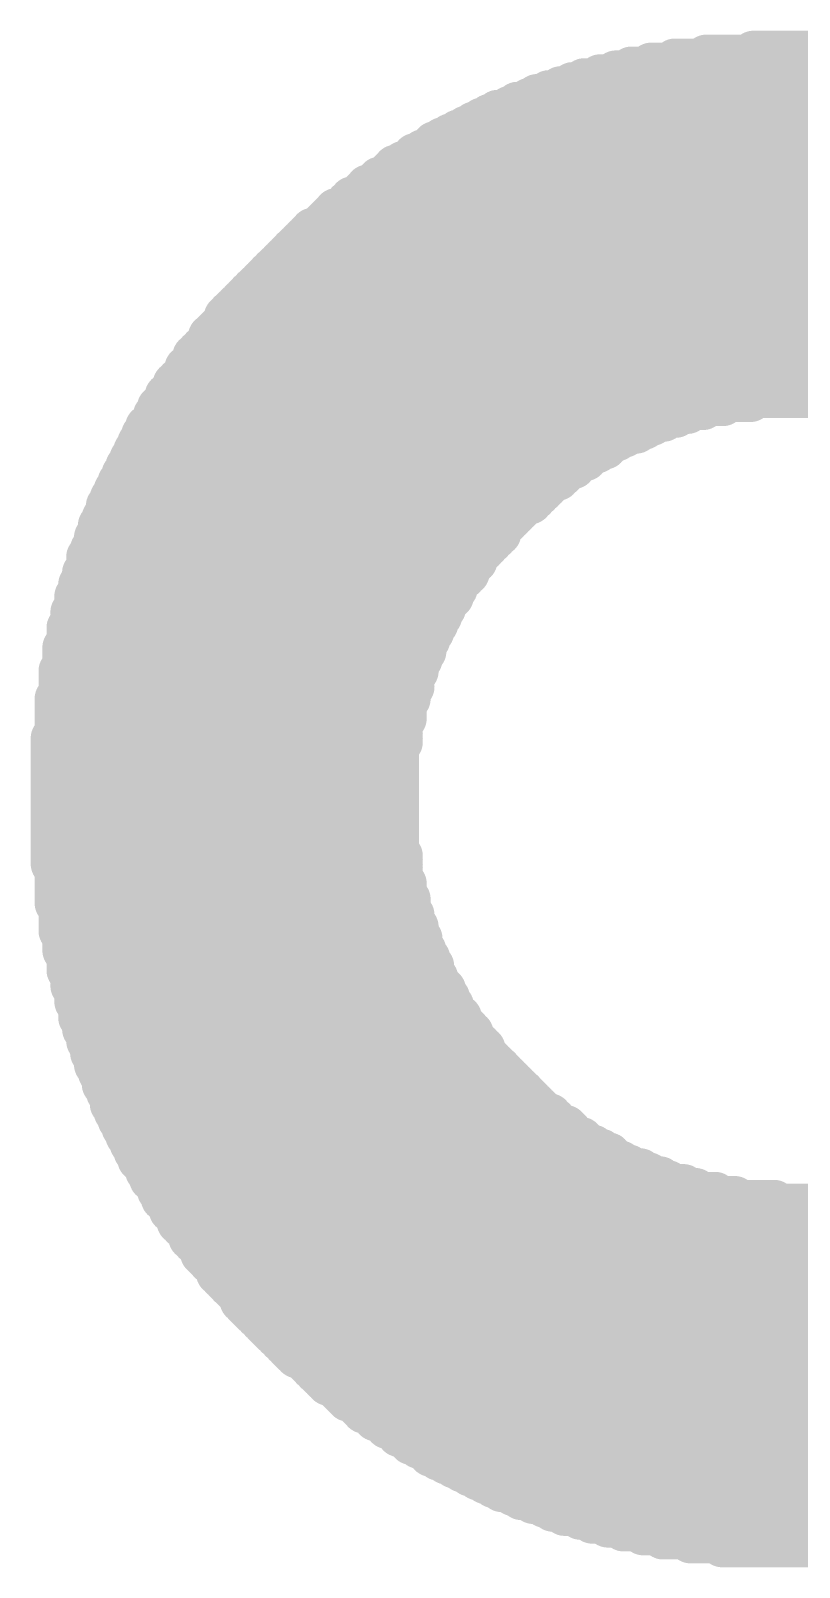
# Model space of a CAD drawing. Extents: x 97 to 206, y 100 to 175.
# Drawn here: x 153.201 to 154.054, y 163.494 to 165.199 of the extents above; entities that cross this region are included whole.
import ezdxf

# ---------------------------------------------------------------- set-up
doc = ezdxf.new("R2010")
doc.units = 0
doc.layers.get('0').update_dxf_attribs({"linetype": 'CONTINUOUS'})
doc.layers.add('SILK-TOP_PHO', color=9, linetype='CONTINUOUS')

# ---------------------------------------------------------------- blocks, each defined once
blk = doc.blocks.new('ROUND_117')
at = {"const_width": 0.02502}
blk.add_lwpolyline([(-0.01251, 0, 1), (0.01251, 0, 1)], format="xyb", close=True, dxfattribs=at)

msp = doc.modelspace()

# ---------------------------------------------------------------- linework, layer by layer
at = {"layer": 'SILK-TOP_PHO', "const_width": 0.050038}
for points in [[(153.95067, 165.169342), (154.156664, 165.169342)], [(154.002994, 165.17366), (154.10434, 165.17366)], [(153.85034, 165.151816), (154.257248, 165.151816)], [(153.867612, 165.156134), (154.239722, 165.156134)], [(153.889456, 165.160452), (154.217878, 165.160452)], [(153.915872, 165.165024), (154.191716, 165.165024)], [(153.789126, 165.13429), (154.318208, 165.13429)], [(153.802334, 165.138862), (154.305254, 165.138862)], [(153.815288, 165.14318), (154.287728, 165.14318)], [(153.832814, 165.147498), (154.27452, 165.147498)], [(153.74112, 165.117018), (154.366214, 165.117018)], [(153.754328, 165.121336), (154.35326, 165.121336)], [(153.762964, 165.125654), (154.34437, 165.125654)], [(153.776172, 165.129972), (154.331416, 165.129972)], [(153.70175, 165.099492), (154.405584, 165.099492)], [(153.71064, 165.10381), (154.396948, 165.10381)], [(153.719276, 165.108128), (154.388058, 165.108128)], [(153.732484, 165.112446), (154.375104, 165.112446)], [(153.666952, 165.081966), (154.440382, 165.081966)], [(153.675588, 165.086284), (154.431746, 165.086284)], [(153.684478, 165.090602), (154.42311, 165.090602)], [(153.693114, 165.095174), (154.41422, 165.095174)], [(153.645108, 165.069012), (154.462226, 165.069012)], [(153.649426, 165.07333), (154.457908, 165.07333)], [(153.658062, 165.077648), (154.449272, 165.077648)], [(153.614628, 165.051486), (154.49296, 165.051486)], [(153.623264, 165.055804), (154.48407, 165.055804)], [(153.627582, 165.060122), (154.479752, 165.060122)], [(153.636472, 165.06444), (154.471116, 165.06444)], [(153.588212, 165.03396), (154.519122, 165.03396)], [(153.597102, 165.038278), (154.510232, 165.038278)], [(153.60142, 165.042596), (154.505914, 165.042596)], [(153.605738, 165.047168), (154.497278, 165.047168)], [(153.566622, 165.016434), (154.540966, 165.016434)], [(153.57094, 165.020752), (154.536648, 165.020752)], [(153.575258, 165.025324), (154.532076, 165.025324)], [(153.583894, 165.029642), (154.52344, 165.029642)], [(153.540206, 164.999162), (154.567128, 164.999162)], [(153.549096, 165.00348), (154.558492, 165.00348)], [(153.553414, 165.007798), (154.55392, 165.007798)], [(153.557732, 165.012116), (154.549602, 165.012116)], [(153.522934, 164.981636), (154.584654, 164.981636)], [(153.527252, 164.985954), (154.580082, 164.985954)], [(153.53157, 164.990272), (154.575764, 164.990272)], [(153.535888, 164.99459), (154.571446, 164.99459)], [(153.50109, 164.96411), (154.606498, 164.96411)], [(153.505408, 164.968428), (154.601926, 164.968428)], [(153.509726, 164.972746), (154.597608, 164.972746)], [(153.514044, 164.977318), (154.59329, 164.977318)], [(153.483564, 164.946584), (154.62377, 164.946584)], [(153.487882, 164.950902), (154.619452, 164.950902)], [(153.4922, 164.955474), (154.615134, 164.955474)], [(153.496772, 164.959792), (154.610816, 164.959792)], [(153.466038, 164.929312), (154.641296, 164.929312)], [(153.470356, 164.93363), (154.636978, 164.93363)], [(153.474928, 164.937948), (154.63266, 164.937948)], [(153.479246, 164.942266), (154.628342, 164.942266)], [(153.448512, 164.911786), (154.658822, 164.911786)], [(153.453084, 164.916104), (154.654504, 164.916104)], [(153.457402, 164.920422), (154.649932, 164.920422)], [(153.46172, 164.92474), (154.645614, 164.92474)], [(153.435558, 164.898578), (154.671776, 164.898578)], [(153.439876, 164.902896), (154.667458, 164.902896)], [(153.444194, 164.907468), (154.66314, 164.907468)], [(153.418032, 164.881052), (154.684984, 164.881052)], [(153.42235, 164.885624), (154.684984, 164.885624)], [(153.426922, 164.889942), (154.680666, 164.889942)], [(153.43124, 164.89426), (154.676348, 164.89426)], [(153.405078, 164.86378), (154.70251, 164.86378)], [(153.409396, 164.868098), (154.698192, 164.868098)], [(153.413714, 164.872416), (154.69362, 164.872416)], [(153.418032, 164.876734), (154.689302, 164.876734)], [(153.39187, 164.846254), (154.715464, 164.846254)], [(153.396188, 164.850572), (154.711146, 164.850572)], [(153.400506, 164.859462), (154.706828, 164.859462)], [(153.400506, 164.85489), (154.706828, 164.85489)], [(153.378662, 164.828728), (154.728672, 164.828728)], [(153.383234, 164.837618), (154.724354, 164.837618)], [(153.383234, 164.833046), (154.724354, 164.833046)], [(153.387552, 164.841936), (154.719782, 164.841936)], [(153.365708, 164.811202), (154.741626, 164.811202)], [(153.370026, 164.815774), (154.737308, 164.815774)], [(153.374344, 164.82441), (154.73299, 164.82441)], [(153.374344, 164.820092), (154.73299, 164.820092)], [(153.3525, 164.79393), (154.754834, 164.79393)], [(153.357072, 164.798248), (154.750516, 164.798248)], [(153.36139, 164.806884), (154.746198, 164.806884)], [(153.36139, 164.802566), (154.746198, 164.802566)], [(153.343864, 164.780722), (153.947114, 164.780722)], [(153.343864, 164.776404), (153.929842, 164.776404)], [(153.348182, 164.78504), (153.968958, 164.78504)], [(153.3525, 164.789612), (153.999692, 164.789612)], [(153.330656, 164.758878), (153.881582, 164.758878)], [(153.335228, 164.763196), (153.890472, 164.763196)], [(153.339546, 164.772086), (153.916634, 164.772086)], [(153.339546, 164.767768), (153.903426, 164.767768)], [(153.32202, 164.741352), (153.842466, 164.741352)], [(153.326338, 164.750242), (153.859992, 164.750242)], [(153.326338, 164.745924), (153.851102, 164.745924)], [(153.330656, 164.75456), (153.872946, 164.75456)], [(153.313384, 164.72408), (153.816304, 164.72408)], [(153.317702, 164.732716), (153.829258, 164.732716)], [(153.317702, 164.728398), (153.820622, 164.728398)], [(153.32202, 164.737034), (153.838148, 164.737034)], [(153.308812, 164.71519), (153.803096, 164.71519)], [(153.308812, 164.710872), (153.79446, 164.710872)], [(153.313384, 164.719762), (153.807414, 164.719762)], [(153.300176, 164.697918), (153.776934, 164.697918)], [(153.300176, 164.693346), (153.772616, 164.693346)], [(153.304494, 164.706554), (153.790142, 164.706554)], [(153.304494, 164.702236), (153.78557, 164.702236)], [(153.29154, 164.680392), (153.759408, 164.680392)], [(153.29154, 164.676074), (153.75509, 164.676074)], [(153.295858, 164.689028), (153.768298, 164.689028)], [(153.295858, 164.68471), (153.763726, 164.68471)], [(153.28265, 164.658548), (153.733246, 164.658548)], [(153.287222, 164.671502), (153.746454, 164.671502)], [(153.287222, 164.667184), (153.741882, 164.667184)], [(153.287222, 164.662866), (153.737564, 164.662866)], [(153.278332, 164.649912), (153.72461, 164.649912)], [(153.278332, 164.64534), (153.720292, 164.64534)], [(153.278332, 164.641022), (153.720292, 164.641022)], [(153.28265, 164.65423), (153.728928, 164.65423)], [(153.269696, 164.623496), (153.702766, 164.623496)], [(153.274014, 164.636704), (153.71572, 164.636704)], [(153.274014, 164.632386), (153.711402, 164.632386)], [(153.274014, 164.628068), (153.707084, 164.628068)], [(153.265378, 164.61486), (153.693876, 164.61486)], [(153.265378, 164.610542), (153.693876, 164.610542)], [(153.265378, 164.606224), (153.689558, 164.606224)], [(153.269696, 164.619178), (153.698448, 164.619178)], [(153.260806, 164.597334), (153.68524, 164.597334)], [(153.260806, 164.593016), (153.680922, 164.593016)], [(153.260806, 164.588698), (153.676604, 164.588698)], [(153.265378, 164.601652), (153.68524, 164.601652)], [(153.25217, 164.571172), (153.667714, 164.571172)], [(153.256488, 164.58438), (153.672032, 164.58438)], [(153.256488, 164.580062), (153.672032, 164.580062)], [(153.256488, 164.57549), (153.667714, 164.57549)], [(153.247852, 164.553646), (153.65476, 164.553646)], [(153.25217, 164.566854), (153.663396, 164.566854)], [(153.25217, 164.562536), (153.659078, 164.562536)], [(153.25217, 164.558218), (153.659078, 164.558218)], [(153.247852, 164.549328), (153.65476, 164.549328)], [(153.247852, 164.54501), (153.650442, 164.54501)], [(153.247852, 164.540692), (153.650442, 164.540692)], [(153.243534, 164.536374), (153.64587, 164.536374)], [(153.243534, 164.531802), (153.64587, 164.531802)], [(153.243534, 164.527484), (153.641552, 164.527484)], [(153.243534, 164.523166), (153.641552, 164.523166)], [(153.238962, 164.51453), (153.637234, 164.51453)], [(153.238962, 164.510212), (153.637234, 164.510212)], [(153.238962, 164.50564), (153.632916, 164.50564)], [(153.243534, 164.518848), (153.637234, 164.518848)], [(153.234644, 164.488368), (153.628598, 164.488368)], [(153.238962, 164.501322), (153.632916, 164.501322)], [(153.238962, 164.497004), (153.628598, 164.497004)], [(153.238962, 164.492686), (153.628598, 164.492686)], [(153.234644, 164.483796), (153.624026, 164.483796)], [(153.234644, 164.479478), (153.624026, 164.479478)], [(153.234644, 164.47516), (153.624026, 164.47516)], [(153.234644, 164.470842), (153.624026, 164.470842)], [(153.230326, 164.457634), (153.619708, 164.457634)], [(153.230326, 164.453316), (153.61539, 164.453316)], [(153.234644, 164.466524), (153.619708, 164.466524)], [(153.234644, 164.461952), (153.619708, 164.461952)], [(153.230326, 164.448998), (153.61539, 164.448998)], [(153.230326, 164.44468), (153.61539, 164.44468)], [(153.230326, 164.440362), (153.61539, 164.440362)], [(153.230326, 164.43579), (153.61539, 164.43579)], [(153.230326, 164.431472), (153.611072, 164.431472)], [(153.230326, 164.427154), (153.611072, 164.427154)], [(153.230326, 164.422836), (153.611072, 164.422836)], [(153.230326, 164.418518), (153.611072, 164.418518)], [(153.226008, 164.413946), (153.611072, 164.413946)], [(153.226008, 164.409628), (153.611072, 164.409628)], [(153.226008, 164.40531), (153.606754, 164.40531)], [(153.226008, 164.400992), (153.606754, 164.400992)], [(153.226008, 164.396674), (153.606754, 164.396674)], [(153.226008, 164.392102), (153.606754, 164.392102)], [(153.226008, 164.387784), (153.606754, 164.387784)], [(153.226008, 164.383466), (153.606754, 164.383466)], [(153.226008, 164.379148), (153.606754, 164.379148)], [(153.226008, 164.37483), (153.606754, 164.37483)], [(153.226008, 164.370512), (153.606754, 164.370512)], [(153.226008, 164.36594), (153.606754, 164.36594)], [(153.226008, 164.361622), (153.606754, 164.361622)], [(153.226008, 164.357304), (153.606754, 164.357304)], [(153.226008, 164.352986), (153.606754, 164.352986)], [(153.226008, 164.348668), (153.606754, 164.348668)], [(153.226008, 164.344096), (153.606754, 164.344096)], [(153.226008, 164.339778), (153.606754, 164.339778)], [(153.226008, 164.33546), (153.606754, 164.33546)], [(153.226008, 164.331142), (153.606754, 164.331142)], [(153.226008, 164.326824), (153.606754, 164.326824)], [(153.226008, 164.322252), (153.606754, 164.322252)], [(153.226008, 164.317934), (153.606754, 164.317934)], [(153.226008, 164.313616), (153.606754, 164.313616)], [(153.226008, 164.309298), (153.606754, 164.309298)], [(153.226008, 164.30498), (153.606754, 164.30498)], [(153.226008, 164.300662), (153.606754, 164.300662)], [(153.226008, 164.29609), (153.606754, 164.29609)], [(153.226008, 164.291772), (153.606754, 164.291772)], [(153.226008, 164.287454), (153.606754, 164.287454)], [(153.226008, 164.283136), (153.611072, 164.283136)], [(153.226008, 164.278818), (153.611072, 164.278818)], [(153.226008, 164.274246), (153.611072, 164.274246)], [(153.230326, 164.269928), (153.611072, 164.269928)], [(153.230326, 164.26561), (153.611072, 164.26561)], [(153.230326, 164.261292), (153.611072, 164.261292)], [(153.230326, 164.256974), (153.611072, 164.256974)], [(153.230326, 164.252402), (153.61539, 164.252402)], [(153.230326, 164.248084), (153.61539, 164.248084)], [(153.230326, 164.243766), (153.61539, 164.243766)], [(153.230326, 164.239448), (153.61539, 164.239448)], [(153.230326, 164.23513), (153.619708, 164.23513)], [(153.230326, 164.230812), (153.619708, 164.230812)], [(153.234644, 164.22624), (153.619708, 164.22624)], [(153.234644, 164.221922), (153.619708, 164.221922)], [(153.234644, 164.217604), (153.624026, 164.217604)], [(153.234644, 164.213286), (153.624026, 164.213286)], [(153.234644, 164.208968), (153.624026, 164.208968)], [(153.234644, 164.204396), (153.628598, 164.204396)], [(153.234644, 164.200078), (153.628598, 164.200078)], [(153.238962, 164.19576), (153.628598, 164.19576)], [(153.238962, 164.191442), (153.632916, 164.191442)], [(153.238962, 164.187124), (153.632916, 164.187124)], [(153.238962, 164.182552), (153.632916, 164.182552)], [(153.238962, 164.178234), (153.637234, 164.178234)], [(153.243534, 164.173916), (153.637234, 164.173916)], [(153.243534, 164.169598), (153.641552, 164.169598)], [(153.243534, 164.16528), (153.641552, 164.16528)], [(153.243534, 164.160962), (153.64587, 164.160962)], [(153.243534, 164.15639), (153.64587, 164.15639)], [(153.247852, 164.152072), (153.64587, 164.152072)], [(153.247852, 164.147754), (153.650442, 164.147754)], [(153.247852, 164.143436), (153.650442, 164.143436)], [(153.247852, 164.139118), (153.65476, 164.139118)], [(153.25217, 164.134546), (153.659078, 164.134546)], [(153.25217, 164.130228), (153.659078, 164.130228)], [(153.25217, 164.12591), (153.663396, 164.12591)], [(153.25217, 164.121592), (153.663396, 164.121592)], [(153.256488, 164.117274), (153.667714, 164.117274)], [(153.256488, 164.112702), (153.667714, 164.112702)], [(153.256488, 164.108384), (153.672032, 164.108384)], [(153.256488, 164.104066), (153.676604, 164.104066)], [(153.260806, 164.099748), (153.676604, 164.099748)], [(153.260806, 164.09543), (153.680922, 164.09543)], [(153.260806, 164.091112), (153.68524, 164.091112)], [(153.265378, 164.08654), (153.689558, 164.08654)], [(153.265378, 164.082222), (153.689558, 164.082222)], [(153.265378, 164.077904), (153.693876, 164.077904)], [(153.269696, 164.073586), (153.698448, 164.073586)], [(153.269696, 164.069268), (153.702766, 164.069268)], [(153.269696, 164.064696), (153.702766, 164.064696)], [(153.274014, 164.060378), (153.707084, 164.060378)], [(153.274014, 164.05606), (153.711402, 164.05606)], [(153.274014, 164.051742), (153.71572, 164.051742)], [(153.278332, 164.047424), (153.720292, 164.047424)], [(153.278332, 164.042852), (153.72461, 164.042852)], [(153.28265, 164.038534), (153.728928, 164.038534)], [(153.28265, 164.034216), (153.733246, 164.034216)], [(153.28265, 164.029898), (153.737564, 164.029898)], [(153.287222, 164.02558), (153.741882, 164.02558)], [(153.287222, 164.021262), (153.746454, 164.021262)], [(153.29154, 164.01669), (153.750772, 164.01669)], [(153.29154, 164.012372), (153.75509, 164.012372)], [(153.29154, 164.008054), (153.759408, 164.008054)], [(153.295858, 164.003736), (153.763726, 164.003736)], [(153.295858, 163.999418), (153.768298, 163.999418)], [(153.300176, 163.994846), (153.776934, 163.994846)], [(153.300176, 163.990528), (153.781252, 163.990528)], [(153.304494, 163.98621), (153.78557, 163.98621)], [(153.304494, 163.981892), (153.79446, 163.981892)], [(153.308812, 163.977574), (153.798778, 163.977574)], [(153.308812, 163.973002), (153.803096, 163.973002)], [(153.313384, 163.968684), (153.811732, 163.968684)], [(153.313384, 163.964366), (153.816304, 163.964366)], [(153.317702, 163.960048), (153.82494, 163.960048)], [(153.317702, 163.95573), (153.833576, 163.95573)], [(153.32202, 163.951412), (153.842466, 163.951412)], [(153.32202, 163.94684), (153.846784, 163.94684)], [(153.326338, 163.942522), (153.85542, 163.942522)], [(153.330656, 163.938204), (153.86431, 163.938204)], [(153.330656, 163.933886), (153.877264, 163.933886)], [(153.335228, 163.929568), (153.886154, 163.929568)], [(153.335228, 163.924996), (153.899108, 163.924996)], [(153.339546, 163.920678), (153.907998, 163.920678)], [(153.343864, 163.91636), (153.92527, 163.91636)], [(153.343864, 163.912042), (153.938478, 163.912042)], [(153.348182, 163.907724), (153.960322, 163.907724)], [(153.348182, 163.903152), (153.982166, 163.903152)], [(153.3525, 163.898834), (154.025854, 163.898834)], [(153.357072, 163.894516), (154.750516, 163.894516)], [(153.357072, 163.890198), (154.750516, 163.890198)], [(153.36139, 163.88588), (154.746198, 163.88588)], [(153.365708, 163.881562), (154.741626, 163.881562)], [(153.365708, 163.87699), (154.741626, 163.87699)], [(153.370026, 163.872672), (154.737308, 163.872672)], [(153.374344, 163.868354), (154.73299, 163.868354)], [(153.378662, 163.864036), (154.728672, 163.864036)], [(153.378662, 163.859718), (154.728672, 163.859718)], [(153.383234, 163.855146), (154.724354, 163.855146)], [(153.387552, 163.850828), (154.719782, 163.850828)], [(153.39187, 163.84651), (154.715464, 163.84651)], [(153.39187, 163.842192), (154.715464, 163.842192)], [(153.396188, 163.837874), (154.711146, 163.837874)], [(153.400506, 163.833302), (154.706828, 163.833302)], [(153.405078, 163.828984), (154.70251, 163.828984)], [(153.409396, 163.824666), (154.698192, 163.824666)], [(153.409396, 163.820348), (154.698192, 163.820348)], [(153.413714, 163.81603), (154.69362, 163.81603)], [(153.418032, 163.811712), (154.689302, 163.811712)], [(153.42235, 163.80714), (154.684984, 163.80714)], [(153.426922, 163.802822), (154.680666, 163.802822)], [(153.43124, 163.798504), (154.676348, 163.798504)], [(153.435558, 163.794186), (154.671776, 163.794186)], [(153.435558, 163.789868), (154.671776, 163.789868)], [(153.439876, 163.785296), (154.667458, 163.785296)], [(153.444194, 163.780978), (154.66314, 163.780978)], [(153.448512, 163.77666), (154.658822, 163.77666)], [(153.453084, 163.772342), (154.654504, 163.772342)], [(153.457402, 163.768024), (154.649932, 163.768024)], [(153.46172, 163.763452), (154.645614, 163.763452)], [(153.466038, 163.759134), (154.641296, 163.759134)], [(153.470356, 163.754816), (154.636978, 163.754816)], [(153.474928, 163.750498), (154.63266, 163.750498)], [(153.479246, 163.74618), (154.628342, 163.74618)], [(153.483564, 163.741862), (154.62377, 163.741862)], [(153.487882, 163.73729), (154.619452, 163.73729)], [(153.4922, 163.732972), (154.615134, 163.732972)], [(153.496772, 163.728654), (154.610816, 163.728654)], [(153.505408, 163.724336), (154.601926, 163.724336)], [(153.509726, 163.720018), (154.597608, 163.720018)], [(153.514044, 163.715446), (154.59329, 163.715446)], [(153.518362, 163.711128), (154.588972, 163.711128)], [(153.522934, 163.70681), (154.584654, 163.70681)], [(153.527252, 163.702492), (154.580082, 163.702492)], [(153.53157, 163.698174), (154.575764, 163.698174)], [(153.540206, 163.693602), (154.567128, 163.693602)], [(153.544778, 163.689284), (154.56281, 163.689284)], [(153.549096, 163.684966), (154.558492, 163.684966)], [(153.553414, 163.680648), (154.549602, 163.680648)], [(153.56205, 163.67633), (154.545284, 163.67633)], [(153.566622, 163.672012), (154.540966, 163.672012)], [(153.57094, 163.66744), (154.532076, 163.66744)], [(153.579576, 163.663122), (154.527758, 163.663122)], [(153.583894, 163.658804), (154.52344, 163.658804)], [(153.592784, 163.654486), (154.514804, 163.654486)], [(153.597102, 163.650168), (154.510232, 163.650168)], [(153.605738, 163.645596), (154.501596, 163.645596)], [(153.610056, 163.641278), (154.497278, 163.641278)], [(153.618946, 163.63696), (154.488642, 163.63696)], [(153.623264, 163.632642), (154.48407, 163.632642)], [(153.6319, 163.628324), (154.475434, 163.628324)], [(153.64079, 163.623752), (154.466798, 163.623752)], [(153.645108, 163.619434), (154.462226, 163.619434)], [(153.653744, 163.615116), (154.45359, 163.615116)], [(153.662634, 163.610798), (154.444954, 163.610798)], [(153.67127, 163.60648), (154.436064, 163.60648)], [(153.679906, 163.602162), (154.427428, 163.602162)], [(153.688796, 163.59759), (154.418792, 163.59759)], [(153.697432, 163.593272), (154.409902, 163.593272)], [(153.706322, 163.588954), (154.401266, 163.588954)], [(153.714958, 163.584636), (154.392376, 163.584636)], [(153.723594, 163.580318), (154.38374, 163.580318)], [(153.736802, 163.575746), (154.370532, 163.575746)], [(153.745438, 163.571428), (154.361896, 163.571428)], [(153.758646, 163.56711), (154.348942, 163.56711)], [(153.7716, 163.562792), (154.335734, 163.562792)], [(153.78049, 163.558474), (154.327098, 163.558474)], [(153.793444, 163.553902), (154.31389, 163.553902)], [(153.81097, 163.549584), (154.296364, 163.549584)], [(153.824178, 163.545266), (154.28341, 163.545266)], [(153.84145, 163.540948), (154.265884, 163.540948)], [(153.858976, 163.53663), (154.248358, 163.53663)], [(153.88082, 163.532312), (154.226514, 163.532312)], [(153.902664, 163.52774), (154.20467, 163.52774)], [(153.933144, 163.523422), (154.17419, 163.523422)], [(153.968196, 163.519104), (154.139392, 163.519104)]]:
    msp.add_lwpolyline(points, dxfattribs=at)

# ---------------------------------------------------------------- block references
at = {"layer": 'SILK-TOP_PHO'}
for p in [(153.95067, 165.169342), (154.002994, 165.17366), (153.85034, 165.151816), (153.867612, 165.156134), (153.889456, 165.160452), (153.915872, 165.165024), (153.789126, 165.13429), (153.802334, 165.138862), (153.815288, 165.14318), (153.832814, 165.147498), (153.74112, 165.117018), (153.754328, 165.121336), (153.762964, 165.125654), (153.776172, 165.129972), (153.70175, 165.099492), (153.71064, 165.10381), (153.719276, 165.108128), (153.732484, 165.112446), (153.666952, 165.081966), (153.675588, 165.086284), (153.684478, 165.090602), (153.693114, 165.095174), (153.645108, 165.069012), (153.649426, 165.07333), (153.658062, 165.077648), (153.614628, 165.051486), (153.623264, 165.055804), (153.627582, 165.060122), (153.636472, 165.06444), (153.588212, 165.03396), (153.597102, 165.038278), (153.60142, 165.042596), (153.605738, 165.047168), (153.566622, 165.016434), (153.57094, 165.020752), (153.575258, 165.025324), (153.583894, 165.029642), (153.540206, 164.999162), (153.549096, 165.00348), (153.553414, 165.007798), (153.557732, 165.012116), (153.522934, 164.981636), (153.527252, 164.985954), (153.53157, 164.990272), (153.535888, 164.99459), (153.50109, 164.96411), (153.505408, 164.968428), (153.509726, 164.972746), (153.514044, 164.977318), (153.483564, 164.946584), (153.487882, 164.950902), (153.4922, 164.955474), (153.496772, 164.959792), (153.466038, 164.929312), (153.470356, 164.93363), (153.474928, 164.937948), (153.479246, 164.942266), (153.448512, 164.911786), (153.453084, 164.916104), (153.457402, 164.920422), (153.46172, 164.92474), (153.435558, 164.898578), (153.439876, 164.902896), (153.444194, 164.907468), (153.418032, 164.881052), (153.42235, 164.885624), (153.426922, 164.889942), (153.43124, 164.89426), (153.405078, 164.86378), (153.409396, 164.868098), (153.413714, 164.872416), (153.418032, 164.876734), (153.39187, 164.846254), (153.396188, 164.850572), (153.400506, 164.859462), (153.400506, 164.85489), (153.378662, 164.828728), (153.383234, 164.837618), (153.383234, 164.833046), (153.387552, 164.841936), (153.365708, 164.811202), (153.370026, 164.815774), (153.374344, 164.82441), (153.374344, 164.820092), (153.3525, 164.79393), (153.357072, 164.798248), (153.36139, 164.806884), (153.36139, 164.802566), (153.343864, 164.780722), (153.343864, 164.776404), (153.348182, 164.78504), (153.3525, 164.789612), (153.929842, 164.776404), (153.947114, 164.780722), (153.968958, 164.78504), (153.999692, 164.789612), (153.330656, 164.758878), (153.335228, 164.763196), (153.339546, 164.772086), (153.339546, 164.767768), (153.881582, 164.758878), (153.890472, 164.763196), (153.903426, 164.767768), (153.916634, 164.772086), (153.32202, 164.741352), (153.326338, 164.750242), (153.326338, 164.745924), (153.330656, 164.75456), (153.842466, 164.741352), (153.851102, 164.745924), (153.859992, 164.750242), (153.872946, 164.75456), (153.313384, 164.72408), (153.317702, 164.732716), (153.317702, 164.728398), (153.32202, 164.737034), (153.816304, 164.72408), (153.820622, 164.728398), (153.829258, 164.732716), (153.838148, 164.737034), (153.308812, 164.71519), (153.308812, 164.710872), (153.313384, 164.719762), (153.79446, 164.710872), (153.803096, 164.71519), (153.807414, 164.719762), (153.300176, 164.697918), (153.300176, 164.693346), (153.304494, 164.706554), (153.304494, 164.702236), (153.772616, 164.693346), (153.776934, 164.697918), (153.78557, 164.702236), (153.790142, 164.706554), (153.29154, 164.680392), (153.29154, 164.676074), (153.295858, 164.689028), (153.295858, 164.68471), (153.75509, 164.676074), (153.759408, 164.680392), (153.763726, 164.68471), (153.768298, 164.689028), (153.28265, 164.658548), (153.287222, 164.671502), (153.287222, 164.667184), (153.287222, 164.662866), (153.733246, 164.658548), (153.737564, 164.662866), (153.741882, 164.667184), (153.746454, 164.671502), (153.278332, 164.649912), (153.278332, 164.64534), (153.278332, 164.641022), (153.28265, 164.65423), (153.720292, 164.64534), (153.720292, 164.641022), (153.72461, 164.649912), (153.728928, 164.65423), (153.269696, 164.623496), (153.274014, 164.636704), (153.274014, 164.632386), (153.274014, 164.628068), (153.702766, 164.623496), (153.707084, 164.628068), (153.711402, 164.632386), (153.71572, 164.636704), (153.265378, 164.61486), (153.265378, 164.610542), (153.265378, 164.606224), (153.269696, 164.619178), (153.689558, 164.606224), (153.693876, 164.61486), (153.693876, 164.610542), (153.698448, 164.619178), (153.260806, 164.597334), (153.260806, 164.593016), (153.260806, 164.588698), (153.265378, 164.601652), (153.676604, 164.588698), (153.680922, 164.593016), (153.68524, 164.601652), (153.68524, 164.597334), (153.25217, 164.571172), (153.256488, 164.58438), (153.256488, 164.580062), (153.256488, 164.57549), (153.667714, 164.57549), (153.667714, 164.571172), (153.672032, 164.58438), (153.672032, 164.580062), (153.247852, 164.553646), (153.25217, 164.566854), (153.25217, 164.562536), (153.25217, 164.558218), (153.65476, 164.553646), (153.659078, 164.562536), (153.659078, 164.558218), (153.663396, 164.566854), (153.247852, 164.549328), (153.247852, 164.54501), (153.247852, 164.540692), (153.650442, 164.54501), (153.650442, 164.540692), (153.65476, 164.549328), (153.243534, 164.536374), (153.243534, 164.531802), (153.243534, 164.527484), (153.243534, 164.523166), (153.641552, 164.527484), (153.641552, 164.523166), (153.64587, 164.536374), (153.64587, 164.531802), (153.238962, 164.51453), (153.238962, 164.510212), (153.238962, 164.50564), (153.243534, 164.518848), (153.632916, 164.50564), (153.637234, 164.518848), (153.637234, 164.51453), (153.637234, 164.510212), (153.234644, 164.488368), (153.238962, 164.501322), (153.238962, 164.497004), (153.238962, 164.492686), (153.628598, 164.497004), (153.628598, 164.492686), (153.628598, 164.488368), (153.632916, 164.501322), (153.234644, 164.483796), (153.234644, 164.479478), (153.234644, 164.47516), (153.234644, 164.470842), (153.624026, 164.483796), (153.624026, 164.479478), (153.624026, 164.47516), (153.624026, 164.470842), (153.230326, 164.457634), (153.230326, 164.453316), (153.234644, 164.466524), (153.234644, 164.461952), (153.61539, 164.453316), (153.619708, 164.466524), (153.619708, 164.461952), (153.619708, 164.457634), (153.230326, 164.448998), (153.230326, 164.44468), (153.230326, 164.440362), (153.230326, 164.43579), (153.61539, 164.448998), (153.61539, 164.44468), (153.61539, 164.440362), (153.61539, 164.43579), (153.230326, 164.431472), (153.230326, 164.427154), (153.230326, 164.422836), (153.230326, 164.418518), (153.611072, 164.431472), (153.611072, 164.427154), (153.611072, 164.422836), (153.611072, 164.418518), (153.226008, 164.413946), (153.226008, 164.409628), (153.226008, 164.40531), (153.226008, 164.400992), (153.606754, 164.40531), (153.606754, 164.400992), (153.611072, 164.413946), (153.611072, 164.409628), (153.226008, 164.396674), (153.226008, 164.392102), (153.226008, 164.387784), (153.226008, 164.383466), (153.606754, 164.396674), (153.606754, 164.392102), (153.606754, 164.387784), (153.606754, 164.383466), (153.226008, 164.379148), (153.226008, 164.37483), (153.226008, 164.370512), (153.606754, 164.379148), (153.606754, 164.37483), (153.606754, 164.370512), (153.226008, 164.36594), (153.226008, 164.361622), (153.226008, 164.357304), (153.226008, 164.352986), (153.606754, 164.36594), (153.606754, 164.361622), (153.606754, 164.357304), (153.606754, 164.352986), (153.226008, 164.348668), (153.226008, 164.344096), (153.226008, 164.339778), (153.226008, 164.33546), (153.606754, 164.348668), (153.606754, 164.344096), (153.606754, 164.339778), (153.606754, 164.33546), (153.226008, 164.331142), (153.226008, 164.326824), (153.226008, 164.322252), (153.226008, 164.317934), (153.606754, 164.331142), (153.606754, 164.326824), (153.606754, 164.322252), (153.606754, 164.317934), (153.226008, 164.313616), (153.226008, 164.309298), (153.226008, 164.30498), (153.226008, 164.300662), (153.606754, 164.313616), (153.606754, 164.309298), (153.606754, 164.30498), (153.606754, 164.300662), (153.226008, 164.29609), (153.226008, 164.291772), (153.226008, 164.287454), (153.226008, 164.283136), (153.606754, 164.29609), (153.606754, 164.291772), (153.606754, 164.287454), (153.611072, 164.283136), (153.226008, 164.278818), (153.226008, 164.274246), (153.230326, 164.269928), (153.230326, 164.26561), (153.611072, 164.278818), (153.611072, 164.274246), (153.611072, 164.269928), (153.611072, 164.26561), (153.230326, 164.261292), (153.230326, 164.256974), (153.230326, 164.252402), (153.230326, 164.248084), (153.611072, 164.261292), (153.611072, 164.256974), (153.61539, 164.252402), (153.61539, 164.248084), (153.230326, 164.243766), (153.230326, 164.239448), (153.230326, 164.23513), (153.230326, 164.230812), (153.61539, 164.243766), (153.61539, 164.239448), (153.619708, 164.23513), (153.619708, 164.230812), (153.234644, 164.22624), (153.234644, 164.221922), (153.234644, 164.217604), (153.234644, 164.213286), (153.619708, 164.22624), (153.619708, 164.221922), (153.624026, 164.217604), (153.624026, 164.213286), (153.234644, 164.208968), (153.234644, 164.204396), (153.234644, 164.200078), (153.238962, 164.19576), (153.624026, 164.208968), (153.628598, 164.204396), (153.628598, 164.200078), (153.628598, 164.19576), (153.238962, 164.191442), (153.238962, 164.187124), (153.238962, 164.182552), (153.632916, 164.191442), (153.632916, 164.187124), (153.632916, 164.182552), (153.238962, 164.178234), (153.243534, 164.173916), (153.243534, 164.169598), (153.243534, 164.16528), (153.637234, 164.178234), (153.637234, 164.173916), (153.641552, 164.169598), (153.641552, 164.16528), (153.243534, 164.160962), (153.243534, 164.15639), (153.247852, 164.152072), (153.247852, 164.147754), (153.64587, 164.160962), (153.64587, 164.15639), (153.64587, 164.152072), (153.650442, 164.147754), (153.247852, 164.143436), (153.247852, 164.139118), (153.25217, 164.134546), (153.25217, 164.130228), (153.650442, 164.143436), (153.65476, 164.139118), (153.659078, 164.134546), (153.659078, 164.130228), (153.25217, 164.12591), (153.25217, 164.121592), (153.256488, 164.117274), (153.256488, 164.112702), (153.663396, 164.12591), (153.663396, 164.121592), (153.667714, 164.117274), (153.667714, 164.112702), (153.256488, 164.108384), (153.256488, 164.104066), (153.260806, 164.099748), (153.260806, 164.09543), (153.672032, 164.108384), (153.676604, 164.104066), (153.676604, 164.099748), (153.680922, 164.09543), (153.260806, 164.091112), (153.265378, 164.08654), (153.265378, 164.082222), (153.265378, 164.077904), (153.68524, 164.091112), (153.689558, 164.08654), (153.689558, 164.082222), (153.693876, 164.077904), (153.269696, 164.073586), (153.269696, 164.069268), (153.269696, 164.064696), (153.274014, 164.060378), (153.698448, 164.073586), (153.702766, 164.069268), (153.702766, 164.064696), (153.707084, 164.060378), (153.274014, 164.05606), (153.274014, 164.051742), (153.278332, 164.047424), (153.278332, 164.042852), (153.711402, 164.05606), (153.71572, 164.051742), (153.720292, 164.047424), (153.72461, 164.042852), (153.28265, 164.038534), (153.28265, 164.034216), (153.28265, 164.029898), (153.287222, 164.02558), (153.728928, 164.038534), (153.733246, 164.034216), (153.737564, 164.029898), (153.741882, 164.02558), (153.287222, 164.021262), (153.29154, 164.01669), (153.29154, 164.012372), (153.746454, 164.021262), (153.750772, 164.01669), (153.75509, 164.012372), (153.29154, 164.008054), (153.295858, 164.003736), (153.295858, 163.999418), (153.300176, 163.994846), (153.759408, 164.008054), (153.763726, 164.003736), (153.768298, 163.999418), (153.776934, 163.994846), (153.300176, 163.990528), (153.304494, 163.98621), (153.304494, 163.981892), (153.308812, 163.977574), (153.781252, 163.990528), (153.78557, 163.98621), (153.79446, 163.981892), (153.798778, 163.977574), (153.308812, 163.973002), (153.313384, 163.968684), (153.313384, 163.964366), (153.317702, 163.960048), (153.803096, 163.973002), (153.811732, 163.968684), (153.816304, 163.964366), (153.82494, 163.960048), (153.317702, 163.95573), (153.32202, 163.951412), (153.32202, 163.94684), (153.326338, 163.942522), (153.833576, 163.95573), (153.842466, 163.951412), (153.846784, 163.94684), (153.85542, 163.942522), (153.330656, 163.938204), (153.330656, 163.933886), (153.335228, 163.929568), (153.335228, 163.924996), (153.86431, 163.938204), (153.877264, 163.933886), (153.886154, 163.929568), (153.899108, 163.924996), (153.339546, 163.920678), (153.343864, 163.91636), (153.343864, 163.912042), (153.348182, 163.907724), (153.907998, 163.920678), (153.92527, 163.91636), (153.938478, 163.912042), (153.960322, 163.907724), (153.348182, 163.903152), (153.3525, 163.898834), (153.357072, 163.894516), (153.357072, 163.890198), (153.982166, 163.903152), (154.025854, 163.898834), (153.36139, 163.88588), (153.365708, 163.881562), (153.365708, 163.87699), (153.370026, 163.872672), (153.374344, 163.868354), (153.378662, 163.864036), (153.378662, 163.859718), (153.383234, 163.855146), (153.387552, 163.850828), (153.39187, 163.84651), (153.39187, 163.842192), (153.396188, 163.837874), (153.400506, 163.833302), (153.405078, 163.828984), (153.409396, 163.824666), (153.409396, 163.820348), (153.413714, 163.81603), (153.418032, 163.811712), (153.42235, 163.80714), (153.426922, 163.802822), (153.43124, 163.798504), (153.435558, 163.794186), (153.435558, 163.789868), (153.439876, 163.785296), (153.444194, 163.780978), (153.448512, 163.77666), (153.453084, 163.772342), (153.457402, 163.768024), (153.46172, 163.763452), (153.466038, 163.759134), (153.470356, 163.754816), (153.474928, 163.750498), (153.479246, 163.74618), (153.483564, 163.741862), (153.487882, 163.73729), (153.4922, 163.732972), (153.496772, 163.728654), (153.505408, 163.724336), (153.509726, 163.720018), (153.514044, 163.715446), (153.518362, 163.711128), (153.522934, 163.70681), (153.527252, 163.702492), (153.53157, 163.698174), (153.540206, 163.693602), (153.544778, 163.689284), (153.549096, 163.684966), (153.553414, 163.680648), (153.56205, 163.67633), (153.566622, 163.672012), (153.57094, 163.66744), (153.579576, 163.663122), (153.583894, 163.658804), (153.592784, 163.654486), (153.597102, 163.650168), (153.605738, 163.645596), (153.610056, 163.641278), (153.618946, 163.63696), (153.623264, 163.632642), (153.6319, 163.628324), (153.64079, 163.623752), (153.645108, 163.619434), (153.653744, 163.615116), (153.662634, 163.610798), (153.67127, 163.60648), (153.679906, 163.602162), (153.688796, 163.59759), (153.697432, 163.593272), (153.706322, 163.588954), (153.714958, 163.584636), (153.723594, 163.580318), (153.736802, 163.575746), (153.745438, 163.571428), (153.758646, 163.56711), (153.7716, 163.562792), (153.78049, 163.558474), (153.793444, 163.553902), (153.81097, 163.549584), (153.824178, 163.545266), (153.84145, 163.540948), (153.858976, 163.53663), (153.88082, 163.532312), (153.902664, 163.52774), (153.933144, 163.523422), (153.968196, 163.519104)]:
    msp.add_blockref('ROUND_117', p, dxfattribs=at)

doc.saveas('drawing.dxf')
